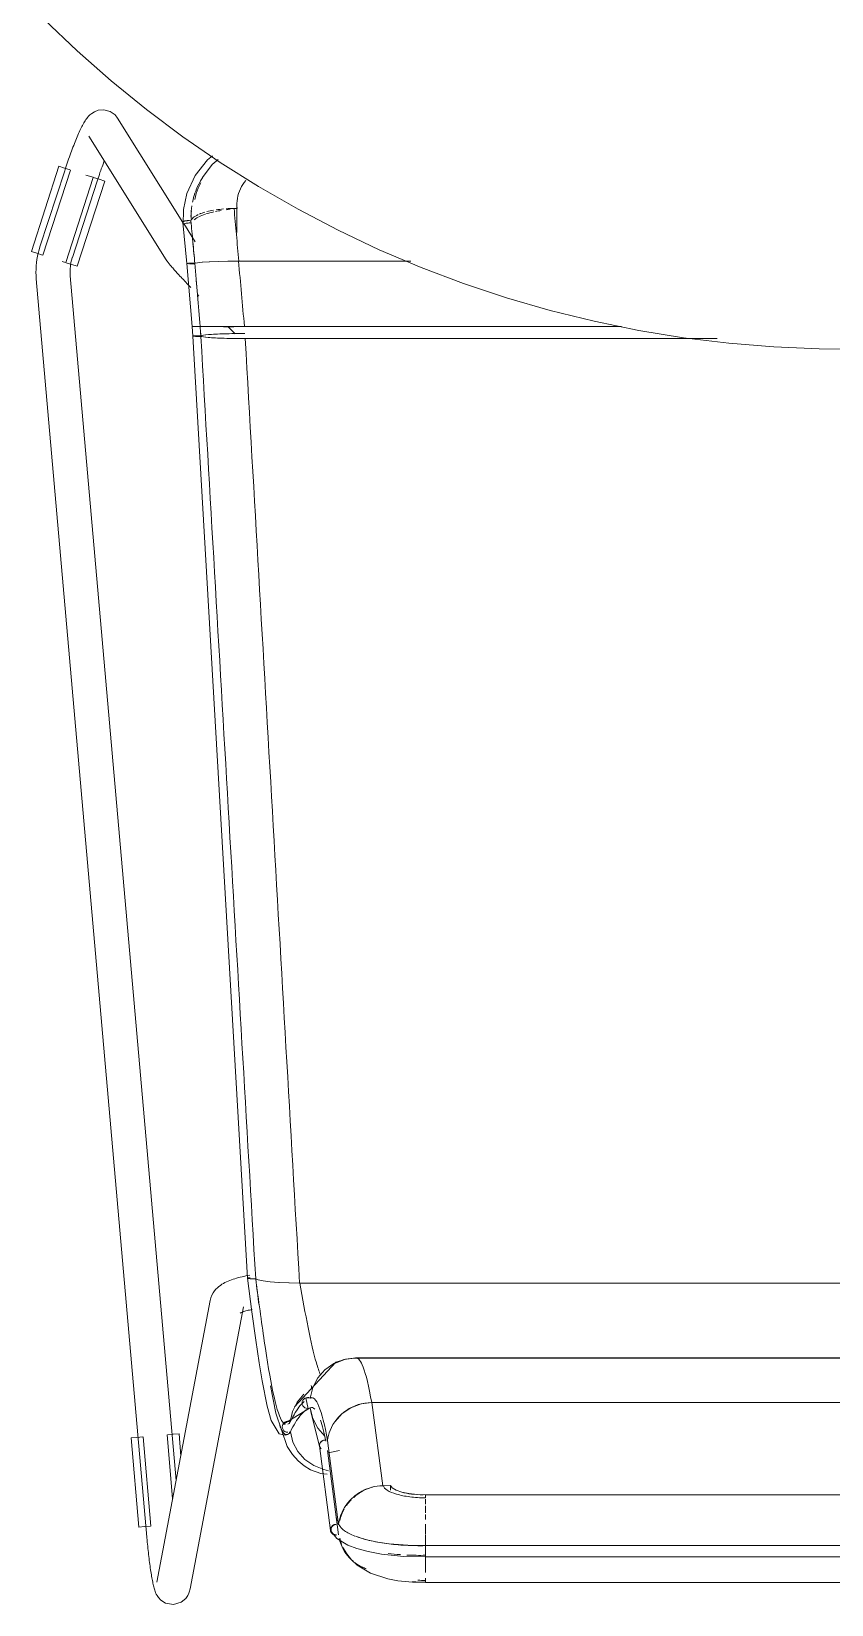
# Model space of a CAD drawing. Header units: millimetres. Extents: x 79795 to 317870, y -36033 to 97293.
# Drawn here: x 159410 to 159692, y 24690 to 25244 of the extents above; entities that cross this region are included whole.
import ezdxf

# ---------------------------------------------------------------- set-up
doc = ezdxf.new("R2010")
doc.units = ezdxf.units.MM
doc.header["$MEASUREMENT"] = 0
doc.layers.add('I-FURN', color=8, linetype='CONTINUOUS', lineweight=9)

msp = doc.modelspace()

# ---------------------------------------------------------------- linework, layer by layer
at = {"layer": 'I-FURN'}
for p, q in [((159414.98, 25248.27), (159426.56, 25237.23)), ((159426.56, 25237.23), (159438.57, 25226.66)), ((159438.57, 25226.66), (159450.99, 25216.58)), ((159432.64, 25215.8), (159431.73, 25215.23)), ((159434.02, 25216.32), (159432.64, 25215.8)), ((159436, 25216.49), (159434.02, 25216.32)), ((159438.22, 25215.9), (159436, 25216.49)), ((159439.96, 25214.68), (159438.22, 25215.9)), ((159450.99, 25216.58), (159463.81, 25207)), ((159428.03, 25210.11), (159427.79, 25209.64)), ((159428.25, 25210.57), (159428.03, 25210.11)), ((159428.48, 25211.01), (159428.25, 25210.57)), ((159428.71, 25211.44), (159428.48, 25211.01)), ((159428.94, 25211.85), (159428.71, 25211.44)), ((159429.18, 25212.25), (159428.94, 25211.85)), ((159429.42, 25212.64), (159429.18, 25212.25)), ((159429.68, 25213.03), (159429.42, 25212.64)), ((159429.95, 25213.42), (159429.68, 25213.03)), ((159430.27, 25213.82), (159429.95, 25213.42)), ((159430.64, 25214.24), (159430.27, 25213.82)), ((159431.1, 25214.71), (159430.64, 25214.24)), ((159431.73, 25215.23), (159431.1, 25214.71)), ((159439.96, 25214.68), (159440.85, 25213.56)), ((159463.88, 25176.79), (159440.85, 25213.56)), ((159425.61, 25204.6), (159425.36, 25203.96)), ((159425.86, 25205.22), (159425.61, 25204.6)), ((159426.11, 25205.83), (159425.86, 25205.22)), ((159426.36, 25206.43), (159426.11, 25205.83)), ((159426.61, 25207.01), (159426.36, 25206.43)), ((159426.85, 25207.57), (159426.61, 25207.01)), ((159427.09, 25208.11), (159426.85, 25207.57)), ((159427.33, 25208.64), (159427.09, 25208.11)), ((159427.56, 25209.15), (159427.33, 25208.64)), ((159427.79, 25209.64), (159427.56, 25209.15)), ((159430.68, 25207.19), (159457.99, 25163.6)), ((159463.81, 25207), (159477, 25197.95)), ((159423.58, 25199.15), (159423.33, 25198.43)), ((159423.84, 25199.86), (159423.58, 25199.15)), ((159424.09, 25200.57), (159423.84, 25199.86)), ((159424.34, 25201.27), (159424.09, 25200.57)), ((159424.6, 25201.96), (159424.34, 25201.27)), ((159424.85, 25202.64), (159424.6, 25201.96)), ((159425.11, 25203.3), (159424.85, 25202.64)), ((159425.36, 25203.96), (159425.11, 25203.3)), ((159472.47, 25198.89), (159468.14, 25193.36)), ((159474.22, 25200.28), (159472.47, 25198.89)), ((159476.28, 25198.96), (159474.21, 25197.22)), ((159410.48, 25166.58), (159420.17, 25196.59)), ((159422.19, 25195.03), (159413.48, 25168.22)), ((159414.52, 25165.28), (159424.21, 25195.28)), ((159420.17, 25196.59), (159422.12, 25195.96)), ((159422.12, 25195.96), (159424.09, 25195.32)), ((159422.34, 25195.49), (159422.19, 25195.03)), ((159422.58, 25196.23), (159422.34, 25195.49)), ((159422.83, 25196.97), (159422.58, 25196.23)), ((159423.08, 25197.7), (159422.83, 25196.97)), ((159423.33, 25198.43), (159423.08, 25197.7)), ((159432.18, 25192.71), (159429.7, 25193.51)), ((159434.4, 25193.72), (159434.17, 25193.03)), ((159434.63, 25194.4), (159434.4, 25193.72)), ((159434.87, 25195.07), (159434.63, 25194.4)), ((159435.1, 25195.74), (159434.87, 25195.07)), ((159435.34, 25196.4), (159435.1, 25195.74)), ((159435.58, 25197.04), (159435.34, 25196.4)), ((159435.81, 25197.68), (159435.58, 25197.04)), ((159436.04, 25198.3), (159435.81, 25197.68)), ((159468.14, 25193.36), (159465.24, 25187.04)), ((159474.21, 25197.22), (159470.71, 25192.65)), ((159477, 25197.95), (159490.54, 25189.43)), ((159432.28, 25192.68), (159422.59, 25162.67)), ((159424.89, 25164.51), (159433.6, 25191.32)), ((159426.63, 25161.37), (159436.32, 25191.37)), ((159432.4, 25192.64), (159434.37, 25192)), ((159433.71, 25191.65), (159433.6, 25191.32)), ((159433.94, 25192.35), (159433.71, 25191.65)), ((159434.17, 25193.03), (159433.94, 25192.35)), ((159434.37, 25192), (159436.32, 25191.37)), ((159470.71, 25192.65), (159468.8, 25188.96)), ((159490.54, 25189.43), (159504.41, 25181.46)), ((159465.24, 25187.04), (159464.02, 25181.39)), ((159482.88, 25182.96), (159482.88, 25173.21)), ((159465.23, 25162.33), (159463.81, 25176.83)), ((159464.02, 25181.39), (159463.93, 25175.93)), ((159481.89, 25181.72), (159482.93, 25181.72)), ((159504.41, 25181.46), (159518.59, 25174.05)), ((159468.15, 25169.97), (159464.12, 25176.42)), ((159518.59, 25174.05), (159533.06, 25167.21)), ((159412.43, 25165.95), (159410.48, 25166.58)), ((159414.4, 25165.32), (159412.43, 25165.95)), ((159412.86, 25166.02), (159412.62, 25164.9)), ((159413.15, 25167.12), (159412.86, 25166.02)), ((159413.48, 25168.22), (159413.15, 25167.12)), ((159533.06, 25167.21), (159547.78, 25160.96)), ((159412.1, 25160.37), (159412.08, 25159.22)), ((159412.16, 25161.51), (159412.1, 25160.37)), ((159412.27, 25162.64), (159412.16, 25161.51)), ((159412.42, 25163.78), (159412.27, 25162.64)), ((159412.62, 25164.9), (159412.42, 25163.78)), ((159422.49, 25162.7), (159421.33, 25163.08)), ((159424.68, 25162), (159422.71, 25162.63)), ((159424.09, 25159.93), (159424.12, 25160.59)), ((159424.12, 25160.59), (159424.19, 25161.25)), ((159424.19, 25161.25), (159424.27, 25161.91)), ((159424.27, 25161.91), (159424.39, 25162.56)), ((159424.39, 25162.56), (159424.53, 25163.21)), ((159424.53, 25163.21), (159424.69, 25163.85)), ((159426.63, 25161.37), (159424.68, 25162)), ((159424.69, 25163.85), (159424.88, 25164.49)), ((159424.88, 25164.49), (159424.89, 25164.51)), ((159457.99, 25163.6), (159458.2, 25163.28)), ((159458.2, 25163.28), (159458.38, 25163.02)), ((159458.38, 25163.02), (159458.56, 25162.79)), ((159458.56, 25162.79), (159458.73, 25162.57)), ((159458.73, 25162.57), (159458.91, 25162.35)), ((159458.91, 25162.35), (159459.1, 25162.12)), ((159459.1, 25162.12), (159459.3, 25161.88)), ((159459.3, 25161.88), (159459.52, 25161.62)), ((159459.52, 25161.62), (159459.75, 25161.36)), ((159459.75, 25161.36), (159459.99, 25161.08)), ((159459.99, 25161.08), (159460.25, 25160.78)), ((159460.25, 25160.78), (159460.52, 25160.47)), ((159460.52, 25160.47), (159460.81, 25160.15)), ((159460.81, 25160.15), (159461.11, 25159.81)), ((159465.3, 25162.36), (159465.23, 25162.34)), ((159465.23, 25162.33), (159465.3, 25162.31)), ((159465.24, 25162.34), (159465.31, 25162.36)), ((159467.06, 25140.13), (159465.24, 25162.33)), ((159465.3, 25162.31), (159465.24, 25162.33)), ((159465.49, 25162.39), (159465.3, 25162.36)), ((159465.3, 25162.31), (159465.49, 25162.29)), ((159465.49, 25162.29), (159465.3, 25162.31)), ((159465.79, 25162.41), (159465.49, 25162.39)), ((159465.49, 25162.29), (159465.78, 25162.26)), ((159465.78, 25162.26), (159465.49, 25162.29)), ((159465.5, 25162.39), (159465.79, 25162.41)), ((159466.17, 25162.42), (159465.79, 25162.41)), ((159465.79, 25162.41), (159466.18, 25162.42)), ((159466.16, 25162.25), (159466.61, 25162.24)), ((159466.61, 25162.24), (159466.16, 25162.25)), ((159466.62, 25162.43), (159466.17, 25162.42)), ((159466.18, 25162.42), (159466.63, 25162.43)), ((159466.61, 25162.24), (159467.1, 25162.23)), ((159467.11, 25162.23), (159466.61, 25162.24)), ((159467.12, 25162.44), (159466.62, 25162.43)), ((159466.63, 25162.43), (159467.12, 25162.44)), ((159467.1, 25162.23), (159467.6, 25162.23)), ((159467.6, 25162.23), (159467.11, 25162.23)), ((159467.61, 25162.44), (159467.12, 25162.44)), ((159467.12, 25162.44), (159467.62, 25162.44)), ((159467.6, 25162.23), (159468.07, 25162.24)), ((159468.07, 25162.24), (159467.6, 25162.23)), ((159468.08, 25162.43), (159467.61, 25162.44)), ((159467.62, 25162.44), (159468.09, 25162.43)), ((159468.98, 25162.62), (159468.08, 25162.43)), ((159468.09, 25162.43), (159468.97, 25162.62)), ((159468.97, 25162.62), (159470.69, 25162.8)), ((159470.71, 25162.8), (159468.98, 25162.62)), ((159473.19, 25162.95), (159470.71, 25162.8)), ((159470.71, 25162.8), (159473.15, 25162.95)), ((159476.29, 25163.07), (159473.19, 25162.95)), ((159473.19, 25162.95), (159476.22, 25163.06)), ((159479.72, 25163.14), (159476.29, 25163.07)), ((159476.29, 25163.07), (159479.73, 25163.14)), ((159483.58, 25163.17), (159479.82, 25163.14)), ((159479.82, 25163.14), (159483.46, 25163.17)), ((159483.46, 25163.17), (159544.14, 25163.17)), ((159544.14, 25163.17), (159483.58, 25163.17)), ((159547.78, 25160.96), (159562.75, 25155.3)), ((159412.08, 25159.22), (159412.11, 25158.08)), ((159412.11, 25158.08), (159412.19, 25156.94)), ((159412.19, 25156.94), (159412.19, 25156.9)), ((159412.19, 25156.9), (159451.14, 24713.58)), ((159424.08, 25159.27), (159424.09, 25159.93)), ((159424.1, 25158.61), (159424.08, 25159.27)), ((159424.14, 25157.95), (159424.1, 25158.61)), ((159461.43, 24733.6), (159424.15, 25157.95)), ((159461.11, 25159.81), (159461.42, 25159.46)), ((159461.42, 25159.46), (159461.75, 25159.1)), ((159461.75, 25159.1), (159462.1, 25158.72)), ((159462.1, 25158.72), (159462.45, 25158.33)), ((159462.45, 25158.33), (159462.82, 25157.93)), ((159462.82, 25157.93), (159463.2, 25157.52)), ((159463.2, 25157.52), (159463.59, 25157.09)), ((159463.59, 25157.09), (159464, 25156.66)), ((159464, 25156.66), (159464.41, 25156.21)), ((159464.41, 25156.21), (159464.83, 25155.76)), ((159464.83, 25155.76), (159465.26, 25155.29)), ((159465.26, 25155.29), (159465.7, 25154.82)), ((159465.7, 25154.82), (159466.15, 25154.35)), ((159562.75, 25155.3), (159577.93, 25150.24)), ((159466.15, 25154.35), (159466.61, 25153.86)), ((159468.97, 25151.38), (159469.45, 25150.87)), ((159577.93, 25150.24), (159593.29, 25145.79)), ((159593.29, 25145.79), (159608.83, 25141.97)), ((159467.13, 25140.14), (159467.06, 25140.13)), ((159467.06, 25140.13), (159467.13, 25140.13)), ((159467.07, 25140.13), (159467.13, 25140.14)), ((159467.07, 25140.13), (159467.33, 25136.77)), ((159467.13, 25140.13), (159467.07, 25140.13)), ((159467.13, 25140.14), (159467.32, 25140.14)), ((159467.32, 25140.14), (159467.13, 25140.14)), ((159467.32, 25140.13), (159467.13, 25140.13)), ((159467.13, 25140.13), (159467.32, 25140.13)), ((159467.32, 25140.14), (159467.61, 25140.14)), ((159467.61, 25140.14), (159467.32, 25140.14)), ((159467.62, 25140.13), (159467.32, 25140.13)), ((159467.32, 25140.13), (159467.61, 25140.13)), ((159467.61, 25140.14), (159467.99, 25140.14)), ((159467.99, 25140.14), (159467.61, 25140.14)), ((159467.61, 25140.13), (159468, 25140.13)), ((159468, 25140.13), (159467.62, 25140.13)), ((159467.99, 25140.14), (159468.45, 25140.14)), ((159468.44, 25140.14), (159467.99, 25140.14)), ((159468.45, 25140.13), (159468, 25140.13)), ((159468, 25140.13), (159468.45, 25140.13)), ((159468.93, 25140.14), (159468.44, 25140.14)), ((159468.45, 25140.14), (159468.94, 25140.14)), ((159468.94, 25140.13), (159468.45, 25140.13)), ((159468.45, 25140.13), (159468.94, 25140.13)), ((159469.43, 25140.14), (159468.93, 25140.14)), ((159468.94, 25140.14), (159469.43, 25140.14)), ((159469.44, 25140.13), (159468.94, 25140.13)), ((159468.94, 25140.13), (159469.44, 25140.13)), ((159469.43, 25140.14), (159469.9, 25140.14)), ((159469.9, 25140.14), (159469.43, 25140.14)), ((159469.91, 25140.13), (159469.44, 25140.13)), ((159469.44, 25140.13), (159469.91, 25140.13)), ((159469.9, 25140.14), (159470.79, 25140.16)), ((159470.79, 25140.16), (159469.9, 25140.14)), ((159470.79, 25140.16), (159472.53, 25140.17)), ((159472.53, 25140.17), (159470.79, 25140.16)), ((159470.8, 25140.11), (159472.55, 25140.1)), ((159472.56, 25140.1), (159470.81, 25140.11)), ((159475.04, 25140.18), (159472.53, 25140.17)), ((159472.54, 25140.17), (159475.04, 25140.18)), ((159472.55, 25140.1), (159475.05, 25140.09)), ((159475.06, 25140.09), (159472.56, 25140.1)), ((159475.04, 25140.18), (159478.17, 25140.19)), ((159478.17, 25140.19), (159475.04, 25140.18)), ((159478.17, 25140.19), (159481.74, 25140.2)), ((159481.74, 25140.2), (159478.17, 25140.19)), ((159481.74, 25140.07), (159478.18, 25140.08)), ((159478.18, 25140.08), (159481.73, 25140.07)), ((159479.73, 25140.19), (159482.3, 25137.52)), ((159481.74, 25140.2), (159485.53, 25140.2)), ((159485.53, 25140.2), (159481.74, 25140.2)), ((159485.53, 25140.2), (159618.36, 25140.2)), ((159618.36, 25140.2), (159485.53, 25140.2)), ((159608.83, 25141.97), (159624.5, 25138.76)), ((159624.5, 25138.76), (159640.29, 25136.19)), ((159467.41, 25136.8), (159467.34, 25136.78)), ((159486.62, 24804.87), (159467.34, 25136.77)), ((159467.34, 25136.77), (159467.4, 25136.75)), ((159467.4, 25136.75), (159467.59, 25136.72)), ((159467.59, 25136.83), (159467.41, 25136.8)), ((159467.89, 25136.85), (159467.59, 25136.83)), ((159467.59, 25136.72), (159467.88, 25136.7)), ((159467.88, 25136.7), (159468.26, 25136.68)), ((159468.27, 25136.87), (159467.89, 25136.85)), ((159468.26, 25136.68), (159468.72, 25136.67)), ((159468.72, 25136.88), (159468.27, 25136.87)), ((159469.21, 25136.89), (159468.72, 25136.88)), ((159468.72, 25136.67), (159469.21, 25136.66)), ((159469.71, 25136.88), (159469.21, 25136.89)), ((159469.21, 25136.66), (159469.7, 25136.67)), ((159469.7, 25136.67), (159470.17, 25136.68)), ((159470.18, 25136.87), (159469.71, 25136.88)), ((159470.17, 25136.68), (159471.06, 25136.46)), ((159471.08, 25137.08), (159470.18, 25136.87)), ((159471.06, 25136.46), (159472.81, 25136.27)), ((159472.83, 25137.28), (159471.08, 25137.08)), ((159472.81, 25136.27), (159475.31, 25136.11)), ((159475.33, 25137.44), (159472.83, 25137.28)), ((159475.31, 25136.11), (159478.44, 25135.99)), ((159478.45, 25137.56), (159475.33, 25137.44)), ((159478.44, 25135.99), (159482.01, 25135.91)), ((159482, 25137.64), (159478.45, 25137.56)), ((159485.68, 25137.67), (159482, 25137.64)), ((159482.01, 25135.91), (159485.79, 25135.88)), ((159485.79, 25135.88), (159652.06, 25135.88)), ((159652.06, 25135.88), (159485.79, 25135.88)), ((159640.29, 25136.19), (159656.18, 25134.25)), ((159656.18, 25134.25), (159672.12, 25132.94)), ((159672.12, 25132.94), (159688.11, 25132.28)), ((159688.11, 25132.28), (159696.74, 25132.19)), ((159484.03, 24805.22), (159484.69, 24805.37)), ((159484.69, 24805.37), (159485.36, 24805.51)), ((159485.36, 24805.51), (159486.04, 24805.65)), ((159486.04, 24805.65), (159486.73, 24805.77)), ((159486.73, 24805.77), (159487.43, 24805.89)), ((159474.49, 24799.69), (159474.98, 24800.38)), ((159474.98, 24800.38), (159475.49, 24800.98)), ((159475.49, 24800.98), (159476.01, 24801.49)), ((159476.01, 24801.49), (159476.54, 24801.95)), ((159476.54, 24801.95), (159477.07, 24802.35)), ((159477.07, 24802.35), (159477.61, 24802.71)), ((159477.61, 24802.71), (159478.15, 24803.03)), ((159478.15, 24803.03), (159478.68, 24803.32)), ((159478.68, 24803.32), (159479.23, 24803.59)), ((159479.23, 24803.59), (159479.79, 24803.85)), ((159479.79, 24803.85), (159480.36, 24804.08)), ((159480.36, 24804.08), (159480.95, 24804.3)), ((159480.95, 24804.3), (159481.54, 24804.51)), ((159481.54, 24804.51), (159482.14, 24804.7)), ((159482.14, 24804.7), (159482.76, 24804.88)), ((159482.76, 24804.88), (159483.39, 24805.06)), ((159483.39, 24805.06), (159484.03, 24805.22)), ((159486.62, 24804.87), (159486.69, 24804.92)), ((159486.69, 24804.92), (159486.63, 24804.87)), ((159486.63, 24804.86), (159488.18, 24793.01)), ((159487.16, 24805.01), (159486.87, 24804.97)), ((159486.87, 24804.97), (159487.16, 24805.01)), ((159486.89, 24804.76), (159487.19, 24804.72)), ((159487.19, 24804.72), (159486.89, 24804.76)), ((159487.54, 24805.05), (159487.16, 24805.01)), ((159487.16, 24805.01), (159487.54, 24805.05)), ((159487.19, 24804.72), (159487.58, 24804.68)), ((159487.57, 24804.68), (159487.19, 24804.72)), ((159488.03, 24804.66), (159487.57, 24804.68)), ((159487.58, 24804.68), (159488.03, 24804.66)), ((159488.03, 24804.66), (159488.52, 24804.65)), ((159488.52, 24804.65), (159488.03, 24804.66)), ((159488.52, 24804.65), (159489.02, 24804.66)), ((159489.02, 24804.66), (159488.52, 24804.65)), ((159489.02, 24804.66), (159489.49, 24804.68)), ((159489.49, 24804.68), (159489.02, 24804.66)), ((159489.49, 24804.68), (159490.39, 24804.28)), ((159490.39, 24804.28), (159489.49, 24804.68)), ((159490.39, 24804.28), (159492.14, 24803.91)), ((159492.13, 24803.91), (159490.39, 24804.28)), ((159492.14, 24803.91), (159494.64, 24803.6)), ((159494.6, 24803.6), (159492.14, 24803.91)), ((159497.69, 24803.36), (159494.63, 24803.6)), ((159494.64, 24803.6), (159497.74, 24803.36)), ((159497.74, 24803.36), (159501.27, 24803.21)), ((159501.21, 24803.21), (159497.74, 24803.36)), ((159501.27, 24803.21), (159505.04, 24803.15)), ((159504.96, 24803.15), (159501.27, 24803.21)), ((159505.04, 24803.15), (159888.44, 24803.15)), ((159888.44, 24803.15), (159505.04, 24803.15)), ((159473.43, 24797.02), (159454.62, 24697.73)), ((159466.41, 24695.49), (159485.22, 24794.79)), ((159473.43, 24797.02), (159473.69, 24798.01)), ((159473.69, 24798.01), (159474.06, 24798.9)), ((159474.06, 24798.9), (159474.49, 24799.69)), ((159484, 24792.56), (159484.03, 24792.57)), ((159484.03, 24792.57), (159484.1, 24792.61)), ((159484.1, 24792.61), (159484.19, 24792.66)), ((159484.19, 24792.66), (159484.34, 24792.74)), ((159484.34, 24792.74), (159484.54, 24792.82)), ((159484.54, 24792.82), (159484.77, 24792.92)), ((159484.77, 24792.92), (159485.04, 24793.02)), ((159485.04, 24793.02), (159485.34, 24793.13)), ((159485.34, 24793.13), (159485.68, 24793.23)), ((159485.68, 24793.23), (159486.04, 24793.34)), ((159486.04, 24793.34), (159486.44, 24793.45)), ((159486.44, 24793.45), (159486.86, 24793.56)), ((159486.86, 24793.56), (159487.3, 24793.66)), ((159487.3, 24793.66), (159487.77, 24793.76)), ((159487.77, 24793.76), (159488.27, 24793.86)), ((159488.18, 24793.01), (159489.54, 24783.08)), ((159489.54, 24783.08), (159490.72, 24775.06)), ((159490.72, 24775.06), (159491.75, 24768.74)), ((159503.17, 24759.53), (159517.77, 24775.23)), ((159513.85, 24772.64), (159511.34, 24769.76)), ((159511.35, 24769.76), (159513.86, 24772.63)), ((159516.99, 24774.81), (159513.85, 24772.64)), ((159513.86, 24772.63), (159516.99, 24774.8)), ((159516.67, 24774.63), (159521.14, 24776.36)), ((159516.99, 24774.8), (159520.56, 24776.17)), ((159520.56, 24776.17), (159516.99, 24774.81)), ((159517.77, 24775.23), (159519.7, 24775.93)), ((159524.35, 24776.65), (159520.56, 24776.17)), ((159520.56, 24776.17), (159524.35, 24776.64)), ((159521.14, 24776.36), (159524.89, 24776.8)), ((159524.35, 24776.65), (159869.13, 24776.65)), ((159869.13, 24776.65), (159524.35, 24776.65)), ((159563.8, 24776.8), (159524.89, 24776.8)), ((159868.6, 24776.8), (159563.8, 24776.8)), ((159491.75, 24768.74), (159493.56, 24759.73)), ((159494.73, 24766.95), (159496.64, 24757.29)), ((159511.34, 24769.76), (159509.59, 24766.37)), ((159509.6, 24766.37), (159511.35, 24769.76)), ((159504.11, 24761.2), (159502.47, 24757.88)), ((159502.48, 24757.88), (159504.12, 24761.2)), ((159506.52, 24764.04), (159504.11, 24761.2)), ((159504.12, 24761.2), (159506.52, 24764.04)), ((159505.86, 24760.9), (159505.93, 24761.39)), ((159505.92, 24761.39), (159505.86, 24760.9)), ((159506.11, 24761.85), (159505.92, 24761.39)), ((159505.93, 24761.39), (159506.12, 24761.85)), ((159506.41, 24762.26), (159506.11, 24761.85)), ((159506.12, 24761.85), (159506.41, 24762.26)), ((159506.41, 24762.26), (159506.79, 24762.57)), ((159506.79, 24762.57), (159506.41, 24762.26)), ((159506.79, 24762.57), (159507.24, 24762.77)), ((159507.24, 24762.77), (159506.79, 24762.57)), ((159506.89, 24762.62), (159509.77, 24762.67)), ((159507.18, 24762.76), (159508.02, 24758.87)), ((159507.73, 24762.86), (159507.24, 24762.77)), ((159507.24, 24762.77), (159507.73, 24762.85)), ((159508.23, 24762.82), (159507.73, 24762.86)), ((159507.73, 24762.85), (159508.23, 24762.81)), ((159508.7, 24762.66), (159508.23, 24762.82)), ((159508.23, 24762.81), (159508.7, 24762.65)), ((159509.59, 24766.37), (159508.7, 24762.66)), ((159530.39, 24761.05), (159526.62, 24760.57)), ((159534.25, 24731.77), (159530.39, 24761.05)), ((159530.39, 24761.05), (159863.1, 24761.05)), ((159863.1, 24761.05), (159530.39, 24761.05)), ((159493.56, 24759.73), (159494.96, 24754.73)), ((159496.64, 24757.29), (159500.63, 24745.57)), ((159499.06, 24753.34), (159508.45, 24759.05)), ((159501.69, 24754.26), (159502.48, 24757.88)), ((159502.47, 24757.88), (159501.69, 24754.27)), ((159505.93, 24760.41), (159505.86, 24760.9)), ((159505.86, 24760.9), (159505.92, 24760.41)), ((159505.92, 24760.41), (159506.11, 24759.95)), ((159506.12, 24759.95), (159505.93, 24760.41)), ((159506.11, 24759.95), (159506.41, 24759.55)), ((159506.41, 24759.55), (159506.12, 24759.95)), ((159506.79, 24759.23), (159506.41, 24759.55)), ((159506.41, 24759.55), (159506.79, 24759.23)), ((159507.24, 24759.03), (159506.79, 24759.23)), ((159506.79, 24759.23), (159507.24, 24759.03)), ((159507.73, 24758.95), (159507.24, 24759.03)), ((159507.24, 24759.03), (159507.73, 24758.95)), ((159508.23, 24758.99), (159507.73, 24758.95)), ((159507.73, 24758.95), (159508.23, 24758.99)), ((159508.7, 24759.15), (159508.23, 24758.99)), ((159508.23, 24758.99), (159508.7, 24759.15)), ((159508.7, 24759.15), (159509.59, 24755.43)), ((159509.06, 24757.3), (159508.73, 24759.17)), ((159512.02, 24745.69), (159509.06, 24757.3)), ((159509.59, 24755.43), (159511.34, 24752.04)), ((159519.96, 24757.18), (159517.47, 24754.44)), ((159523.07, 24759.25), (159519.96, 24757.18)), ((159526.62, 24760.57), (159523.07, 24759.25)), ((159458.37, 24749.72), (159460.43, 24749.9)), ((159460.43, 24749.9), (159462.48, 24750.08)), ((159463.17, 24742.19), (159462.48, 24750.08)), ((159494.96, 24754.73), (159497.73, 24750.09)), ((159497.73, 24750.09), (159499.92, 24749.56)), ((159498.92, 24752.97), (159498.86, 24752.48)), ((159498.86, 24752.48), (159498.94, 24752)), ((159498.87, 24752.48), (159498.93, 24752.97)), ((159498.94, 24752), (159498.87, 24752.48)), ((159499.11, 24753.43), (159498.92, 24752.97)), ((159498.93, 24752.97), (159499.11, 24753.43)), ((159499.14, 24751.54), (159498.94, 24752)), ((159498.94, 24752), (159499.13, 24751.54)), ((159499.11, 24753.43), (159499.4, 24753.83)), ((159499.39, 24753.83), (159499.11, 24753.43)), ((159499.13, 24751.54), (159499.43, 24751.15)), ((159499.44, 24751.15), (159499.14, 24751.54)), ((159499.77, 24754.15), (159499.39, 24753.83)), ((159499.4, 24753.83), (159499.78, 24754.15)), ((159499.43, 24751.15), (159499.82, 24750.84)), ((159499.82, 24750.84), (159499.44, 24751.15)), ((159500.22, 24754.36), (159499.77, 24754.15)), ((159499.78, 24754.15), (159500.23, 24754.35)), ((159500.28, 24750.65), (159499.82, 24750.84)), ((159499.82, 24750.84), (159500.28, 24750.65)), ((159500.71, 24754.45), (159500.22, 24754.36)), ((159500.23, 24754.35), (159500.72, 24754.44)), ((159500.77, 24750.57), (159500.28, 24750.65)), ((159500.28, 24750.65), (159500.77, 24750.57)), ((159501.21, 24754.42), (159500.71, 24754.45)), ((159500.72, 24754.44), (159501.21, 24754.42)), ((159501.21, 24754.42), (159501.69, 24754.26)), ((159501.69, 24754.27), (159501.21, 24754.42)), ((159501.74, 24750.78), (159501.27, 24750.62)), ((159501.27, 24750.61), (159501.74, 24750.78)), ((159501.74, 24750.78), (159502.64, 24747.15)), ((159511.34, 24752.04), (159513.85, 24749.17)), ((159445.57, 24748.6), (159447.61, 24748.77)), ((159448.33, 24717.18), (159445.57, 24748.6)), ((159447.61, 24748.77), (159449.67, 24748.96)), ((159452.56, 24717.56), (159449.8, 24748.97)), ((159458.25, 24749.71), (159460.22, 24727.23)), ((159499.92, 24749.56), (159500.83, 24749.86)), ((159500.63, 24745.57), (159502.44, 24742.75)), ((159502.64, 24747.15), (159504.38, 24743.83)), ((159512.06, 24746.47), (159511.99, 24746)), ((159511.99, 24746), (159512.06, 24745.53)), ((159515.86, 24715.99), (159512.01, 24745.77)), ((159512.25, 24746.91), (159512.06, 24746.47)), ((159512.06, 24745.53), (159512.25, 24745.09)), ((159512.55, 24747.29), (159512.25, 24746.91)), ((159512.25, 24745.09), (159512.54, 24744.7)), ((159512.93, 24747.59), (159512.55, 24747.29)), ((159513.38, 24747.79), (159512.93, 24747.59)), ((159513.87, 24747.86), (159513.38, 24747.79)), ((159514.37, 24747.83), (159513.87, 24747.86)), ((159514.84, 24747.67), (159518.68, 24717.97)), ((159502.44, 24742.75), (159504.43, 24740.51)), ((159504.38, 24743.83), (159506.86, 24741)), ((159504.43, 24740.51), (159506.6, 24738.73)), ((159506.86, 24741), (159509.95, 24738.83)), ((159509.95, 24738.83), (159513.46, 24737.43)), ((159518.7, 24714.43), (159514.86, 24744.12)), ((159514.98, 24743.34), (159519, 24744.14)), ((159506.6, 24738.73), (159508.87, 24737.39)), ((159508.87, 24737.39), (159512.47, 24736.09)), ((159512.47, 24736.09), (159514.74, 24735.8)), ((159513.46, 24737.43), (159515.2, 24737.06)), ((159515.21, 24737.06), (159513.47, 24737.44)), ((159536.96, 24731.84), (159534.25, 24731.77)), ((159536.96, 24731.84), (159536.96, 24730.17)), ((159537.6, 24730.98), (159536.96, 24731.84)), ((159536.96, 24731.82), (159536.96, 24730.17)), ((159538.95, 24730.19), (159537.6, 24730.98)), ((159540.94, 24729.52), (159538.95, 24730.19)), ((159543.43, 24729.01), (159540.94, 24729.52)), ((159546.28, 24728.69), (159543.43, 24729.01)), ((159549.32, 24728.58), (159546.28, 24728.69)), ((159844.17, 24728.58), (159549.32, 24728.58)), ((159549.32, 24728.52), (159844.17, 24728.52)), ((159549.32, 24725.26), (159549.32, 24726.99)), ((159549.32, 24722.21), (159549.32, 24724.67)), ((159450.37, 24717.36), (159448.33, 24717.18)), ((159452.43, 24717.55), (159450.37, 24717.36)), ((159517.93, 24720.4), (159518.25, 24717.96)), ((159549.32, 24719.84), (159549.32, 24721.68)), ((159549.32, 24714.66), (159549.32, 24718.21)), ((159451.15, 24713.42), (159451.14, 24713.58)), ((159451.22, 24712.67), (159451.15, 24713.42)), ((159451.29, 24711.92), (159451.22, 24712.67)), ((159451.36, 24711.17), (159451.29, 24711.92)), ((159451.44, 24710.43), (159451.36, 24711.17)), ((159516.22, 24715.49), (159518.11, 24713.11)), ((159518.11, 24713.11), (159521.94, 24710.8)), ((159524.65, 24713.95), (159528.08, 24712.85)), ((159528.08, 24712.85), (159532.52, 24711.88)), ((159532.52, 24711.88), (159536.53, 24711.29)), ((159536.53, 24711.29), (159543.09, 24710.76)), ((159549.32, 24714.46), (159549.32, 24710.65)), ((159549.32, 24710.65), (159549.32, 24714.46)), ((159451.51, 24709.69), (159451.44, 24710.43)), ((159451.59, 24708.95), (159451.51, 24709.69)), ((159451.67, 24708.23), (159451.59, 24708.95)), ((159451.75, 24707.51), (159451.67, 24708.23)), ((159451.84, 24706.8), (159451.75, 24707.51)), ((159451.92, 24706.1), (159451.84, 24706.8)), ((159452.01, 24705.41), (159451.92, 24706.1)), ((159520.25, 24710), (159521.58, 24707.73)), ((159521.58, 24707.73), (159523.25, 24705.66)), ((159521.94, 24710.8), (159525.11, 24709.61)), ((159523.25, 24705.66), (159525.23, 24703.82)), ((159525.11, 24709.61), (159529.15, 24708.53)), ((159529.15, 24708.53), (159533.87, 24707.66)), ((159533.87, 24707.66), (159541.76, 24706.87)), ((159541.76, 24706.87), (159549.32, 24706.72)), ((159543.09, 24710.76), (159549.32, 24710.68)), ((159844.17, 24710.68), (159549.32, 24710.68)), ((159549.32, 24710.57), (159549.32, 24710.34)), ((159549.32, 24706.72), (159549.32, 24710.57)), ((159549.32, 24710.34), (159549.32, 24710.01)), ((159549.32, 24710.01), (159549.32, 24709.6)), ((159549.32, 24709.6), (159549.32, 24709.12)), ((159549.32, 24709.12), (159549.32, 24708.62)), ((159549.32, 24708.62), (159549.32, 24708.13)), ((159549.32, 24708.13), (159549.32, 24707.68)), ((159549.32, 24707.68), (159549.32, 24707.29)), ((159549.32, 24707.29), (159549.32, 24706.98)), ((159549.32, 24706.98), (159549.32, 24706.79)), ((159549.32, 24706.96), (159549.32, 24703.94)), ((159549.32, 24703.95), (159549.32, 24706.96)), ((159549.32, 24706.79), (159549.32, 24706.72)), ((159549.32, 24706.72), (159844.17, 24706.72)), ((159452.09, 24704.74), (159452.01, 24705.41)), ((159452.18, 24704.07), (159452.09, 24704.74)), ((159452.27, 24703.42), (159452.18, 24704.07)), ((159452.36, 24702.79), (159452.27, 24703.42)), ((159452.45, 24702.17), (159452.36, 24702.79)), ((159452.54, 24701.57), (159452.45, 24702.17)), ((159452.63, 24700.98), (159452.54, 24701.57)), ((159452.73, 24700.41), (159452.63, 24700.98)), ((159452.82, 24699.86), (159452.73, 24700.41)), ((159525.23, 24703.82), (159529.94, 24700.95)), ((159529.94, 24700.95), (159536.09, 24698.93)), ((159549.32, 24701.2), (159549.32, 24703.78)), ((159452.91, 24699.33), (159452.82, 24699.86)), ((159453.01, 24698.82), (159452.91, 24699.33)), ((159453.1, 24698.32), (159453.01, 24698.82)), ((159453.2, 24697.84), (159453.1, 24698.32)), ((159453.29, 24697.38), (159453.2, 24697.84)), ((159453.39, 24696.94), (159453.29, 24697.38)), ((159453.49, 24696.51), (159453.39, 24696.94)), ((159453.6, 24696.1), (159453.49, 24696.51)), ((159453.7, 24695.7), (159453.6, 24696.1)), ((159453.82, 24695.3), (159453.7, 24695.7)), ((159453.94, 24694.91), (159453.82, 24695.3)), ((159454.09, 24694.5), (159453.94, 24694.91)), ((159454.25, 24694.07), (159454.09, 24694.5)), ((159465.97, 24693.94), (159466.19, 24694.56)), ((159466.19, 24694.56), (159466.32, 24695.08)), ((159466.32, 24695.08), (159466.41, 24695.49)), ((159536.09, 24698.93), (159539.59, 24698.28)), ((159539.59, 24698.28), (159544.8, 24697.76)), ((159544.8, 24697.76), (159549.32, 24697.68)), ((159549.32, 24697.7), (159549.32, 24699.17)), ((159549.32, 24697.85), (159549.32, 24697.68)), ((159549.32, 24697.68), (159844.17, 24697.68)), ((159454.47, 24693.6), (159454.25, 24694.07)), ((159454.77, 24693.04), (159454.47, 24693.6)), ((159455.25, 24692.33), (159454.77, 24693.04)), ((159456.11, 24691.43), (159455.25, 24692.33)), ((159457.76, 24690.39), (159456.11, 24691.43)), ((159460.52, 24689.9), (159457.76, 24690.39)), ((159463.27, 24690.74), (159460.52, 24689.9)), ((159463.27, 24690.74), (159464.85, 24692.06)), ((159464.85, 24692.06), (159465.6, 24693.14)), ((159465.6, 24693.14), (159465.97, 24693.94))]:
    msp.add_line(p, q, dxfattribs=at)
for centre, major_axis, ratio, start_param, end_param in [((159530.52, 24745.98), (15.78, 0), 0.955139, 1.579038, 2.787386), ((159530.52, 24745.98), (15.78, 0), 0.955139, 2.787556, 3.029056), ((159513.96, 24746), (1.96, 0), 0.955139, 1.359855, 3.903556), ((159549.32, 24713.43), (0, 15.75), 0.000004, 0.290246, 0.472486), ((159549.32, 24701.96), (12.4, 0), 0.287441, 4.492176, 4.712389)]:
    msp.add_ellipse(centre, major_axis=major_axis, ratio=ratio, start_param=start_param, end_param=end_param, dxfattribs=at)
for points, knots in [([(159467.23, 25183.96), (159467.67, 25186.07), (159468.68, 25189.15), (159470.31, 25191.92), (159470.9, 25192.79)], [0.1763318, 0.1763318, 0.1763318, 0.1763318, 0.3333333, 0.408557, 0.408557, 0.408557, 0.408557]), ([(159470.18, 25190.72), (159469.84, 25190.14), (159468.82, 25188.28), (159468.32, 25186.3), (159468.09, 25184.93)], [0.6175454, 0.6175454, 0.6175454, 0.6175454, 0.6666667, 0.7702374, 0.7702374, 0.7702374, 0.7702374]), ([(159482.93, 25181.72), (159482.72, 25184.1), (159483.35, 25187.71), (159485.28, 25190.7), (159486.04, 25191.61)], [0, 0, 0, 0, 0.3333333, 0.5, 0.5, 0.5, 0.5]), ([(159463.86, 25176.98), (159463.88, 25177), (159463.92, 25177.05), (159464.03, 25177.12), (159464.22, 25177.22), (159464.54, 25177.32), (159464.94, 25177.4), (159465.29, 25177.43), (159465.67, 25177.45), (159466.11, 25177.44), (159466.47, 25177.41), (159466.65, 25177.38)], [0.5555556, 0.5555556, 0.5555556, 0.5555556, 0.5833333, 0.6180556, 0.6527778, 0.7222222, 0.7916667, 0.8263889, 0.8611111, 0.9305556, 1, 1, 1, 1]), ([(159466.75, 25176.65), (159466.53, 25176.66), (159466.04, 25176.65), (159465.29, 25176.57), (159464.62, 25176.42), (159464.19, 25176.24), (159464.04, 25176.12), (159464, 25176.08)], [-1, -1, -1, -1, -0.90625, -0.8125, -0.71875, -0.625, -0.5625, -0.5625, -0.5625, -0.5625]), ([(159468.58, 25156.13), (159468.72, 25154.49), (159469.16, 25149.15), (159469.6, 25143.82), (159469.91, 25140.13)], [0.2766114, 0.2766114, 0.2766114, 0.2766114, 0.5, 1, 1, 1, 1]), ([(159467.33, 25136.78), (159467.33, 25136.79), (159467.47, 25136.82), (159467.87, 25136.85), (159468.26, 25136.87), (159468.71, 25136.88), (159469.21, 25136.89), (159469.71, 25136.89), (159470.03, 25136.88), (159470.18, 25136.87)], [-0.5, -0.5, -0.5, -0.5, -0.375, -0.3125, -0.25, -0.1875, -0.125, -0.0625, 0, 0, 0, 0]), ([(159470.17, 25136.68), (159469.95, 25136.67), (159469.46, 25136.66), (159468.82, 25136.67), (159468.36, 25136.68), (159467.95, 25136.69), (159467.5, 25136.72), (159467.33, 25136.76), (159467.33, 25136.77)], [-1, -1, -1, -1, -0.90625, -0.8125, -0.765625, -0.71875, -0.625, -0.501507, -0.501507, -0.501507, -0.501507]), ([(159485.79, 25135.88), (159484.52, 25135.88), (159481.97, 25135.9), (159478.36, 25135.98), (159475.2, 25136.1), (159471.84, 25136.32), (159470.45, 25136.53), (159470.17, 25136.68)], [-1, -1, -1, -1, -0.833333, -0.666667, -0.5, -0.333333, 0, 0, 0, 0]), ([(159470.18, 25136.87), (159470.47, 25137.02), (159471.86, 25137.23), (159475.21, 25137.45), (159478.37, 25137.57), (159481.93, 25137.65), (159484.44, 25137.67), (159485.68, 25137.67)], [-1, -1, -1, -1, -0.6666667, -0.5, -0.3333333, -0.1666667, -0.003964, -0.003964, -0.003964, -0.003964]), ([(159499.86, 24753.38), (159499.45, 24753.58), (159498.03, 24755.18), (159495.59, 24763.48), (159492.54, 24781.91), (159490.51, 24797.13), (159489.49, 24804.68)], [0.1500589, 0.1500589, 0.1500589, 0.1500589, 0.25, 0.5, 0.75, 1, 1, 1, 1]), ([(159512.34, 24770.88), (159511.85, 24772.02), (159510.39, 24776.27), (159507.96, 24786.98), (159506.02, 24797.76), (159505.04, 24803.15)], [0.375, 0.375, 0.375, 0.375, 0.5, 0.75, 1, 1, 1, 1]), ([(159530.39, 24761.05), (159529.38, 24766.77), (159527.55, 24774.42), (159525.72, 24776.8), (159524.89, 24776.8)], [0, 0, 0, 0, 0.5, 0.9107153, 0.9107153, 0.9107153, 0.9107153]), ([(159506.57, 24761.4), (159506.11, 24761), (159504.48, 24759.33), (159502.86, 24756.67), (159501.69, 24754.26)], [0.3036932, 0.3036932, 0.3036932, 0.3036932, 0.5, 1, 1, 1, 1]), ([(159508.02, 24758.87), (159507.09, 24758.4), (159504.99, 24756.61), (159502.9, 24753.18), (159501.74, 24750.78)], [0.0974617, 0.0974617, 0.0974617, 0.0974617, 0.5, 1, 1, 1, 1]), ([(159501.74, 24750.78), (159500.72, 24749.22), (159499.46, 24749.45), (159498.2, 24752.35), (159497.97, 24752.98)], [0, 0, 0, 0, 0.25, 0.3068052, 0.3068052, 0.3068052, 0.3068052]), ([(159517.83, 24718.15), (159517.69, 24718.15), (159517.46, 24718.12), (159517.17, 24718.03), (159516.9, 24717.93), (159516.59, 24717.73), (159516.27, 24717.42), (159516.03, 24717.05), (159515.9, 24716.69), (159515.85, 24716.38), (159515.85, 24716.11), (159515.88, 24715.85), (159515.95, 24715.6), (159516.07, 24715.35), (159516.26, 24715.05), (159516.58, 24714.74), (159516.98, 24714.52), (159517.33, 24714.43), (159517.6, 24714.39), (159517.76, 24714.38), (159517.83, 24714.38)], [0.1111111, 0.1111111, 0.1111111, 0.1111111, 0.1666667, 0.1944444, 0.2222222, 0.2777778, 0.3333333, 0.3888889, 0.4444444, 0.4791667, 0.5138889, 0.5486111, 0.5833333, 0.6180556, 0.6527778, 0.7222222, 0.7916667, 0.8263889, 0.8611111, 0.8888889, 0.8888889, 0.8888889, 0.8888889]), ([(159517.92, 24714.4), (159517.76, 24714.41), (159517.47, 24714.45), (159517.08, 24714.59), (159516.67, 24714.85), (159516.21, 24715.37), (159515.96, 24716.23), (159516.19, 24717.02), (159516.59, 24717.55), (159516.97, 24717.87), (159517.27, 24718.01), (159517.43, 24718.06)], [-0.875, -0.875, -0.875, -0.875, -0.8125, -0.765625, -0.71875, -0.625, -0.5, -0.375, -0.3125, -0.25, -0.1875, -0.1875, -0.1875, -0.1875]), ([(159518.91, 24713.22), (159519.07, 24712.49), (159519.64, 24710.61), (159521.18, 24707.78), (159522.86, 24705.95), (159523.81, 24705.17)], [0.0634811, 0.0634811, 0.0634811, 0.0634811, 0.1666667, 0.3333333, 0.5, 0.5, 0.5, 0.5]), ([(159549.32, 24710.65), (159546.97, 24710.61), (159542.32, 24710.68), (159535.47, 24711.31), (159529.36, 24712.4), (159526.14, 24713.41), (159524.65, 24713.95)], [0.0000052, 0.0000052, 0.0000052, 0.0000052, 0.1666667, 0.3333333, 0.5, 0.6602535, 0.6602535, 0.6602535, 0.6602535]), ([(159524.61, 24704.55), (159525.34, 24704.02), (159526.59, 24703.3), (159527.92, 24702.67), (159528.44, 24702.47)], [0.5455526, 0.5455526, 0.5455526, 0.5455526, 0.6666667, 0.739481, 0.739481, 0.739481, 0.739481])]:
    msp.add_open_spline(points, degree=3, knots=knots, dxfattribs=at)
for points in [[(159466.68, 25178.92), (159466.7, 25180.18), (159466.79, 25181.44), (159466.98, 25182.68)], [(159482.93, 25181.72), (159482.89, 25182.22), (159482.87, 25182.73), (159482.88, 25183.24)], [(159466.65, 25177.38), (159466.79, 25177.78), (159467.36, 25178.53), (159468.5, 25179.23), (159469.2, 25179.55)], [(159468.08, 25162.43), (159467.84, 25164.95), (159467.37, 25169.99), (159466.89, 25174.94), (159466.65, 25177.38)], [(159466.88, 25180.89), (159466.77, 25180.01), (159466.75, 25179.11), (159466.75, 25178.21)], [(159469.23, 25178.69), (159468.6, 25178.38), (159468.2, 25178.06), (159467.87, 25177.74)], [(159471.66, 25179.66), (159470.85, 25179.39), (159470.04, 25179.11), (159469.48, 25178.81)], [(159469.65, 25179.75), (159470.24, 25180), (159470.9, 25180.23), (159471.63, 25180.44)], [(159474.7, 25180.5), (159473.78, 25180.29), (159472.83, 25180.06), (159471.98, 25179.81)], [(159472.3, 25180.62), (159473.04, 25180.81), (159473.85, 25180.96), (159474.68, 25181.12)], [(159477.36, 25181.04), (159476.68, 25180.92), (159476.02, 25180.79), (159475.36, 25180.65)], [(159475.53, 25181.25), (159476.38, 25181.37), (159477.26, 25181.49), (159478.17, 25181.55)], [(159480.47, 25181.48), (159479.99, 25181.43), (159479.52, 25181.37), (159479.06, 25181.3)], [(159479.1, 25181.62), (159480.01, 25181.68), (159480.94, 25181.71), (159481.89, 25181.72)], [(159483.58, 25163.17), (159483.28, 25166.3), (159482.69, 25172.55), (159482.14, 25178.69), (159481.89, 25181.72)], [(159468.05, 25162.43), (159467.82, 25164.74), (159467.6, 25167.05), (159467.37, 25169.33)], [(159468.09, 25162.43), (159468.39, 25158.72), (159468.99, 25151.29), (159469.6, 25143.86), (159469.9, 25140.14)], [(159484.5, 25151.69), (159484.15, 25155.52), (159483.81, 25159.34), (159483.46, 25163.17)], [(159485.53, 25140.2), (159485.18, 25144.03), (159484.84, 25147.86), (159484.5, 25151.69)], [(159470.17, 25136.68), (159470.13, 25137.25), (159470.04, 25138.41), (159469.95, 25139.56), (159469.9, 25140.14)], [(159470.18, 25136.87), (159470.13, 25137.42), (159470.04, 25138.5), (159469.95, 25139.59), (159469.91, 25140.13)], [(159470.17, 25136.68), (159473.39, 25081.27), (159479.83, 24970.51), (159486.27, 24859.91), (159489.49, 24804.68)], [(159495.38, 24969.39), (159492.18, 25024.85), (159488.99, 25080.35), (159485.79, 25135.88)], [(159504.96, 24803.15), (159501.77, 24858.51), (159498.57, 24913.93), (159495.38, 24969.39)], [(159490.69, 24795.31), (159490.3, 24798.41), (159489.9, 24801.54), (159489.51, 24804.67)], [(159524.89, 24776.8), (159524.71, 24776.8), (159524.53, 24776.75), (159524.35, 24776.64)], [(159509.26, 24765.72), (159509.2, 24766.18), (159509.15, 24766.65), (159509.09, 24767.12)], [(159514.84, 24747.67), (159513.82, 24753.17), (159511.77, 24761.23), (159509.72, 24763.2), (159508.7, 24762.65)], [(159510.33, 24758.73), (159509.79, 24759.3), (159509.25, 24759.44), (159508.7, 24759.15)], [(159501.69, 24754.27), (159501.4, 24753.84), (159501.1, 24753.56), (159500.81, 24753.4)], [(159514.21, 24747.46), (159513.6, 24750.35), (159512.99, 24753.08), (159512.38, 24754.83)], [(159534.25, 24731.77), (159532.95, 24731.73), (159530.45, 24731.37), (159526.85, 24729.96), (159523.7, 24727.77), (159521.18, 24724.93), (159519.41, 24721.59), (159518.83, 24719.21), (159518.68, 24717.97)], [(159524.03, 24727.66), (159524.98, 24728.5), (159527.09, 24729.92), (159529.47, 24730.97), (159530.71, 24731.22)], [(159549.32, 24727.46), (159547.42, 24727.48), (159543.69, 24727.75), (159538.89, 24728.71), (159535.57, 24730.1), (159534.62, 24731.2), (159534.49, 24731.76)], [(159540.94, 24729.47), (159543, 24728.92), (159545.71, 24728.64), (159548.48, 24728.54)], [(159519.14, 24719.49), (159519.46, 24720.87), (159519.96, 24722.24), (159520.66, 24723.5)], [(159521.52, 24724.85), (159521.99, 24725.53), (159522.53, 24726.16), (159523.12, 24726.74)], [(159524.48, 24714.01), (159523.01, 24714.58), (159520.55, 24715.85), (159519.24, 24717.25), (159518.89, 24717.98)], [(159519.77, 24711.09), (159519.51, 24711.74), (159519.35, 24712.42), (159519.21, 24713.11)], [(159540.51, 24707.49), (159539.03, 24707.6), (159537.58, 24707.75), (159536.16, 24707.93)], [(159549.32, 24707.25), (159547.1, 24707.21), (159544.9, 24707.24), (159542.72, 24707.35)], [(159549.32, 24697.77), (159547.74, 24697.77), (159546.24, 24697.84), (159544.81, 24697.98)]]:
    msp.add_open_spline(points, degree=3, dxfattribs=at)

doc.saveas('drawing.dxf')
